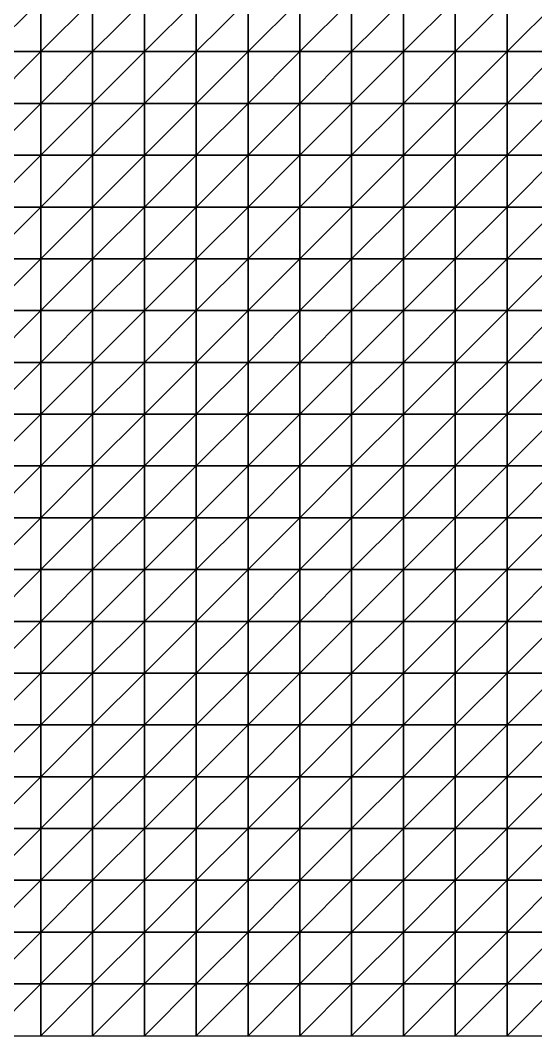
# Model space of a CAD drawing. Header units: metres. Extents: x 351000 to 353000, y 7455000 to 7457000.
# Drawn here: x 351490.1 to 351738.8, y 7455000 to 7455490.1 of the extents above; entities that cross this region are included whole.
import ezdxf

# ---------------------------------------------------------------- set-up
doc = ezdxf.new("R2010")
doc.units = ezdxf.units.M

msp = doc.modelspace()

# ---------------------------------------------------------------- linework, layer by layer
at = {"layer": 'BASE_OF_COVER_BOC'}
for points in [[(351475, 7455475, 1251.49), (351500, 7455475, 1255.2), (351500, 7455500, 1260.91)], [(351475, 7455475, 1251.49), (351500, 7455500, 1260.91), (351475, 7455500, 1259.18)], [(351500, 7455475, 1255.2), (351525, 7455475, 1257.36), (351525, 7455500, 1260.98)], [(351500, 7455475, 1255.2), (351525, 7455500, 1260.98), (351500, 7455500, 1260.91)], [(351525, 7455475, 1257.36), (351550, 7455475, 1258.1), (351550, 7455500, 1259.92)], [(351525, 7455475, 1257.36), (351550, 7455500, 1259.92), (351525, 7455500, 1260.98)], [(351550, 7455475, 1258.1), (351575, 7455475, 1257.88), (351575, 7455500, 1258.38)], [(351550, 7455475, 1258.1), (351575, 7455500, 1258.38), (351550, 7455500, 1259.92)], [(351575, 7455475, 1257.88), (351600, 7455475, 1257.24), (351600, 7455500, 1256.83)], [(351575, 7455475, 1257.88), (351600, 7455500, 1256.83), (351575, 7455500, 1258.38)], [(351600, 7455475, 1257.24), (351625, 7455475, 1256.58), (351625, 7455500, 1255.48)], [(351600, 7455475, 1257.24), (351625, 7455500, 1255.48), (351600, 7455500, 1256.83)], [(351625, 7455475, 1256.58), (351650, 7455475, 1256.03), (351650, 7455500, 1254.27)], [(351625, 7455475, 1256.58), (351650, 7455500, 1254.27), (351625, 7455500, 1255.48)], [(351650, 7455475, 1256.03), (351675, 7455475, 1255.5), (351675, 7455500, 1253.1)], [(351650, 7455475, 1256.03), (351675, 7455500, 1253.1), (351650, 7455500, 1254.27)], [(351675, 7455475, 1255.5), (351700, 7455475, 1254.88), (351700, 7455500, 1252.01)], [(351675, 7455475, 1255.5), (351700, 7455500, 1252.01), (351675, 7455500, 1253.1)], [(351700, 7455475, 1254.88), (351725, 7455475, 1254.28), (351725, 7455500, 1251.36)], [(351700, 7455475, 1254.88), (351725, 7455500, 1251.36), (351700, 7455500, 1252.01)], [(351725, 7455475, 1254.28), (351750, 7455475, 1254.09), (351750, 7455500, 1251.73)], [(351725, 7455475, 1254.28), (351750, 7455500, 1251.73), (351725, 7455500, 1251.36)], [(351475, 7455450, 1244.8), (351500, 7455450, 1250.42), (351500, 7455475, 1255.2)], [(351475, 7455450, 1244.8), (351500, 7455475, 1255.2), (351475, 7455475, 1251.49)], [(351500, 7455450, 1250.42), (351525, 7455450, 1254.8), (351525, 7455475, 1257.36)], [(351500, 7455450, 1250.42), (351525, 7455475, 1257.36), (351500, 7455475, 1255.2)], [(351525, 7455450, 1254.8), (351550, 7455450, 1257.55), (351550, 7455475, 1258.1)], [(351525, 7455450, 1254.8), (351550, 7455475, 1258.1), (351525, 7455475, 1257.36)], [(351550, 7455450, 1257.55), (351575, 7455450, 1258.79), (351575, 7455475, 1257.88)], [(351550, 7455450, 1257.55), (351575, 7455475, 1257.88), (351550, 7455475, 1258.1)], [(351575, 7455450, 1258.79), (351600, 7455450, 1258.95), (351600, 7455475, 1257.24)], [(351575, 7455450, 1258.79), (351600, 7455475, 1257.24), (351575, 7455475, 1257.88)], [(351600, 7455450, 1258.95), (351625, 7455450, 1258.57), (351625, 7455475, 1256.58)], [(351600, 7455450, 1258.95), (351625, 7455475, 1256.58), (351600, 7455475, 1257.24)], [(351625, 7455450, 1258.57), (351650, 7455450, 1258.07), (351650, 7455475, 1256.03)], [(351625, 7455450, 1258.57), (351650, 7455475, 1256.03), (351625, 7455475, 1256.58)], [(351650, 7455450, 1258.07), (351675, 7455450, 1257.6), (351675, 7455475, 1255.5)], [(351650, 7455450, 1258.07), (351675, 7455475, 1255.5), (351650, 7455475, 1256.03)], [(351675, 7455450, 1257.6), (351700, 7455450, 1257.13), (351700, 7455475, 1254.88)], [(351675, 7455450, 1257.6), (351700, 7455475, 1254.88), (351675, 7455475, 1255.5)], [(351700, 7455450, 1257.13), (351725, 7455450, 1256.64), (351725, 7455475, 1254.28)], [(351700, 7455450, 1257.13), (351725, 7455475, 1254.28), (351700, 7455475, 1254.88)], [(351725, 7455450, 1256.64), (351750, 7455450, 1256.28), (351750, 7455475, 1254.09)], [(351725, 7455450, 1256.64), (351750, 7455475, 1254.09), (351725, 7455475, 1254.28)], [(351475, 7455425, 1240.6), (351500, 7455425, 1247.32), (351500, 7455450, 1250.42)], [(351475, 7455425, 1240.6), (351500, 7455450, 1250.42), (351475, 7455450, 1244.8)], [(351500, 7455425, 1247.32), (351525, 7455425, 1253.25), (351525, 7455450, 1254.8)], [(351500, 7455425, 1247.32), (351525, 7455450, 1254.8), (351500, 7455450, 1250.42)], [(351525, 7455425, 1253.25), (351550, 7455425, 1257.62), (351550, 7455450, 1257.55)], [(351525, 7455425, 1253.25), (351550, 7455450, 1257.55), (351525, 7455450, 1254.8)], [(351550, 7455425, 1257.62), (351575, 7455425, 1260.11), (351575, 7455450, 1258.79)], [(351550, 7455425, 1257.62), (351575, 7455450, 1258.79), (351550, 7455450, 1257.55)], [(351575, 7455425, 1260.11), (351600, 7455425, 1260.92), (351600, 7455450, 1258.95)], [(351575, 7455425, 1260.11), (351600, 7455450, 1258.95), (351575, 7455450, 1258.79)], [(351600, 7455425, 1260.92), (351625, 7455425, 1260.6), (351625, 7455450, 1258.57)], [(351600, 7455425, 1260.92), (351625, 7455450, 1258.57), (351600, 7455450, 1258.95)], [(351625, 7455425, 1260.6), (351650, 7455425, 1259.79), (351650, 7455450, 1258.07)], [(351625, 7455425, 1260.6), (351650, 7455450, 1258.07), (351625, 7455450, 1258.57)], [(351650, 7455425, 1259.79), (351675, 7455425, 1258.99), (351675, 7455450, 1257.6)], [(351650, 7455425, 1259.79), (351675, 7455450, 1257.6), (351650, 7455450, 1258.07)], [(351675, 7455425, 1258.99), (351700, 7455425, 1258.4), (351700, 7455450, 1257.13)], [(351675, 7455425, 1258.99), (351700, 7455450, 1257.13), (351675, 7455450, 1257.6)], [(351700, 7455425, 1258.4), (351725, 7455425, 1258.05), (351725, 7455450, 1256.64)], [(351700, 7455425, 1258.4), (351725, 7455450, 1256.64), (351700, 7455450, 1257.13)], [(351725, 7455425, 1258.05), (351750, 7455425, 1257.9), (351750, 7455450, 1256.28)], [(351725, 7455425, 1258.05), (351750, 7455450, 1256.28), (351725, 7455450, 1256.64)], [(351475, 7455400, 1239.5), (351500, 7455400, 1246.1), (351500, 7455425, 1247.32)], [(351475, 7455400, 1239.5), (351500, 7455425, 1247.32), (351475, 7455425, 1240.6)], [(351500, 7455400, 1246.1), (351525, 7455400, 1252.4), (351525, 7455425, 1253.25)], [(351500, 7455400, 1246.1), (351525, 7455425, 1253.25), (351500, 7455425, 1247.32)], [(351525, 7455400, 1252.4), (351550, 7455400, 1257.53), (351550, 7455425, 1257.62)], [(351525, 7455400, 1252.4), (351550, 7455425, 1257.62), (351525, 7455425, 1253.25)], [(351550, 7455400, 1257.53), (351575, 7455400, 1260.86), (351575, 7455425, 1260.11)], [(351550, 7455400, 1257.53), (351575, 7455425, 1260.11), (351550, 7455425, 1257.62)], [(351575, 7455400, 1260.86), (351600, 7455400, 1262.27), (351600, 7455425, 1260.92)], [(351575, 7455400, 1260.86), (351600, 7455425, 1260.92), (351575, 7455425, 1260.11)], [(351600, 7455400, 1262.27), (351625, 7455400, 1262.13), (351625, 7455425, 1260.6)], [(351600, 7455400, 1262.27), (351625, 7455425, 1260.6), (351600, 7455425, 1260.92)], [(351625, 7455400, 1262.13), (351650, 7455400, 1261.13), (351650, 7455425, 1259.79)], [(351625, 7455400, 1262.13), (351650, 7455425, 1259.79), (351625, 7455425, 1260.6)], [(351650, 7455400, 1261.13), (351675, 7455400, 1259.99), (351675, 7455425, 1258.99)], [(351650, 7455400, 1261.13), (351675, 7455425, 1258.99), (351650, 7455425, 1259.79)], [(351675, 7455400, 1259.99), (351700, 7455400, 1259.22), (351700, 7455425, 1258.4)], [(351675, 7455400, 1259.99), (351700, 7455425, 1258.4), (351675, 7455425, 1258.99)], [(351700, 7455400, 1259.22), (351725, 7455400, 1258.99), (351725, 7455425, 1258.05)], [(351700, 7455400, 1259.22), (351725, 7455425, 1258.05), (351700, 7455425, 1258.4)], [(351725, 7455400, 1258.99), (351750, 7455400, 1259.25), (351750, 7455425, 1257.9)], [(351725, 7455400, 1258.99), (351750, 7455425, 1257.9), (351725, 7455425, 1258.05)], [(351475, 7455375, 1241.21), (351500, 7455375, 1246.52), (351500, 7455400, 1246.1)], [(351475, 7455375, 1241.21), (351500, 7455400, 1246.1), (351475, 7455400, 1239.5)], [(351500, 7455375, 1246.52), (351525, 7455375, 1251.99), (351525, 7455400, 1252.4)], [(351500, 7455375, 1246.52), (351525, 7455400, 1252.4), (351500, 7455400, 1246.1)], [(351525, 7455375, 1251.99), (351550, 7455375, 1256.92), (351550, 7455400, 1257.53)], [(351525, 7455375, 1251.99), (351550, 7455400, 1257.53), (351525, 7455400, 1252.4)], [(351550, 7455375, 1256.92), (351575, 7455375, 1260.61), (351575, 7455400, 1260.86)], [(351550, 7455375, 1256.92), (351575, 7455400, 1260.86), (351550, 7455400, 1257.53)], [(351575, 7455375, 1260.61), (351600, 7455375, 1262.65), (351600, 7455400, 1262.27)], [(351575, 7455375, 1260.61), (351600, 7455400, 1262.27), (351575, 7455400, 1260.86)], [(351600, 7455375, 1262.65), (351625, 7455375, 1263.08), (351625, 7455400, 1262.13)], [(351600, 7455375, 1262.65), (351625, 7455400, 1262.13), (351600, 7455400, 1262.27)], [(351625, 7455375, 1263.08), (351650, 7455375, 1262.39), (351650, 7455400, 1261.13)], [(351625, 7455375, 1263.08), (351650, 7455400, 1261.13), (351625, 7455400, 1262.13)], [(351650, 7455375, 1262.39), (351675, 7455375, 1261.31), (351675, 7455400, 1259.99)], [(351650, 7455375, 1262.39), (351675, 7455400, 1259.99), (351650, 7455400, 1261.13)], [(351675, 7455375, 1261.31), (351700, 7455375, 1260.51), (351700, 7455400, 1259.22)], [(351675, 7455375, 1261.31), (351700, 7455400, 1259.22), (351675, 7455400, 1259.99)], [(351700, 7455375, 1260.51), (351725, 7455375, 1260.39), (351725, 7455400, 1258.99)], [(351700, 7455375, 1260.51), (351725, 7455400, 1258.99), (351700, 7455400, 1259.22)], [(351725, 7455375, 1260.39), (351750, 7455375, 1260.96), (351750, 7455400, 1259.25)], [(351725, 7455375, 1260.39), (351750, 7455400, 1259.25), (351725, 7455400, 1258.99)], [(351475, 7455350, 1244.85), (351500, 7455350, 1248.23), (351500, 7455375, 1246.52)], [(351475, 7455350, 1244.85), (351500, 7455375, 1246.52), (351475, 7455375, 1241.21)], [(351500, 7455350, 1248.23), (351525, 7455350, 1252.06), (351525, 7455375, 1251.99)], [(351500, 7455350, 1248.23), (351525, 7455375, 1251.99), (351500, 7455375, 1246.52)], [(351525, 7455350, 1252.06), (351550, 7455350, 1256.03), (351550, 7455375, 1256.92)], [(351525, 7455350, 1252.06), (351550, 7455375, 1256.92), (351525, 7455375, 1251.99)], [(351550, 7455350, 1256.03), (351575, 7455350, 1259.63), (351575, 7455375, 1260.61)], [(351550, 7455350, 1256.03), (351575, 7455375, 1260.61), (351550, 7455375, 1256.92)], [(351575, 7455350, 1259.63), (351600, 7455350, 1262.29), (351600, 7455375, 1262.65)], [(351575, 7455350, 1259.63), (351600, 7455375, 1262.65), (351575, 7455375, 1260.61)], [(351600, 7455350, 1262.29), (351625, 7455350, 1263.71), (351625, 7455375, 1263.08)], [(351600, 7455350, 1262.29), (351625, 7455375, 1263.08), (351600, 7455375, 1262.65)], [(351625, 7455350, 1263.71), (351650, 7455350, 1263.97), (351650, 7455375, 1262.39)], [(351625, 7455350, 1263.71), (351650, 7455375, 1262.39), (351625, 7455375, 1263.08)], [(351650, 7455350, 1263.97), (351675, 7455350, 1263.52), (351675, 7455375, 1261.31)], [(351650, 7455350, 1263.97), (351675, 7455375, 1261.31), (351650, 7455375, 1262.39)], [(351675, 7455350, 1263.52), (351700, 7455350, 1262.99), (351700, 7455375, 1260.51)], [(351675, 7455350, 1263.52), (351700, 7455375, 1260.51), (351675, 7455375, 1261.31)], [(351700, 7455350, 1262.99), (351725, 7455350, 1262.89), (351725, 7455375, 1260.39)], [(351700, 7455350, 1262.99), (351725, 7455375, 1260.39), (351700, 7455375, 1260.51)], [(351725, 7455350, 1262.89), (351750, 7455350, 1263.46), (351750, 7455375, 1260.96)], [(351725, 7455350, 1262.89), (351750, 7455375, 1260.96), (351725, 7455375, 1260.39)], [(351475, 7455325, 1249.33), (351500, 7455325, 1250.85), (351500, 7455350, 1248.23)], [(351475, 7455325, 1249.33), (351500, 7455350, 1248.23), (351475, 7455350, 1244.85)], [(351500, 7455325, 1250.85), (351525, 7455325, 1252.84), (351525, 7455350, 1252.06)], [(351500, 7455325, 1250.85), (351525, 7455350, 1252.06), (351500, 7455350, 1248.23)], [(351525, 7455325, 1252.84), (351550, 7455325, 1255.5), (351550, 7455350, 1256.03)], [(351525, 7455325, 1252.84), (351550, 7455350, 1256.03), (351525, 7455350, 1252.06)], [(351550, 7455325, 1255.5), (351575, 7455325, 1258.64), (351575, 7455350, 1259.63)], [(351550, 7455325, 1255.5), (351575, 7455350, 1259.63), (351550, 7455350, 1256.03)], [(351575, 7455325, 1258.64), (351600, 7455325, 1261.77), (351600, 7455350, 1262.29)], [(351575, 7455325, 1258.64), (351600, 7455350, 1262.29), (351575, 7455350, 1259.63)], [(351600, 7455325, 1261.77), (351625, 7455325, 1264.31), (351625, 7455350, 1263.71)], [(351600, 7455325, 1261.77), (351625, 7455350, 1263.71), (351600, 7455350, 1262.29)], [(351625, 7455325, 1264.31), (351650, 7455325, 1265.9), (351650, 7455350, 1263.97)], [(351625, 7455325, 1264.31), (351650, 7455350, 1263.97), (351625, 7455350, 1263.71)], [(351650, 7455325, 1265.9), (351675, 7455325, 1266.54), (351675, 7455350, 1263.52)], [(351650, 7455325, 1265.9), (351675, 7455350, 1263.52), (351650, 7455350, 1263.97)], [(351675, 7455325, 1266.54), (351700, 7455325, 1266.57), (351700, 7455350, 1262.99)], [(351675, 7455325, 1266.54), (351700, 7455350, 1262.99), (351675, 7455350, 1263.52)], [(351700, 7455325, 1266.57), (351725, 7455325, 1266.49), (351725, 7455350, 1262.89)], [(351700, 7455325, 1266.57), (351725, 7455350, 1262.89), (351700, 7455350, 1262.99)], [(351725, 7455325, 1266.49), (351750, 7455325, 1266.67), (351750, 7455350, 1263.46)], [(351725, 7455325, 1266.49), (351750, 7455350, 1263.46), (351725, 7455350, 1262.89)], [(351475, 7455300, 1253.71), (351500, 7455300, 1253.99), (351500, 7455325, 1250.85)], [(351475, 7455300, 1253.71), (351500, 7455325, 1250.85), (351475, 7455325, 1249.33)], [(351500, 7455300, 1253.99), (351525, 7455300, 1254.54), (351525, 7455325, 1252.84)], [(351500, 7455300, 1253.99), (351525, 7455325, 1252.84), (351500, 7455325, 1250.85)], [(351525, 7455300, 1254.54), (351550, 7455300, 1255.93), (351550, 7455325, 1255.5)], [(351525, 7455300, 1254.54), (351550, 7455325, 1255.5), (351525, 7455325, 1252.84)], [(351550, 7455300, 1255.93), (351575, 7455300, 1258.35), (351575, 7455325, 1258.64)], [(351550, 7455300, 1255.93), (351575, 7455325, 1258.64), (351550, 7455325, 1255.5)], [(351575, 7455300, 1258.35), (351600, 7455300, 1261.54), (351600, 7455325, 1261.77)], [(351575, 7455300, 1258.35), (351600, 7455325, 1261.77), (351575, 7455325, 1258.64)], [(351600, 7455300, 1261.54), (351625, 7455300, 1264.9), (351625, 7455325, 1264.31)], [(351600, 7455300, 1261.54), (351625, 7455325, 1264.31), (351600, 7455325, 1261.77)], [(351625, 7455300, 1264.9), (351650, 7455300, 1267.74), (351650, 7455325, 1265.9)], [(351625, 7455300, 1264.9), (351650, 7455325, 1265.9), (351625, 7455325, 1264.31)], [(351650, 7455300, 1267.74), (351675, 7455300, 1269.6), (351675, 7455325, 1266.54)], [(351650, 7455300, 1267.74), (351675, 7455325, 1266.54), (351650, 7455325, 1265.9)], [(351675, 7455300, 1269.6), (351700, 7455300, 1270.39), (351700, 7455325, 1266.57)], [(351675, 7455300, 1269.6), (351700, 7455325, 1266.57), (351675, 7455325, 1266.54)], [(351700, 7455300, 1270.39), (351725, 7455300, 1270.4), (351725, 7455325, 1266.49)], [(351700, 7455300, 1270.39), (351725, 7455325, 1266.49), (351700, 7455325, 1266.57)], [(351725, 7455300, 1270.4), (351750, 7455300, 1270.02), (351750, 7455325, 1266.67)], [(351725, 7455300, 1270.4), (351750, 7455325, 1266.67), (351725, 7455325, 1266.49)], [(351475, 7455275, 1257.28), (351500, 7455275, 1257.16), (351500, 7455300, 1253.99)], [(351475, 7455275, 1257.28), (351500, 7455300, 1253.99), (351475, 7455300, 1253.71)], [(351500, 7455275, 1257.16), (351525, 7455275, 1256.97), (351525, 7455300, 1254.54)], [(351500, 7455275, 1257.16), (351525, 7455300, 1254.54), (351500, 7455300, 1253.99)], [(351525, 7455275, 1256.97), (351550, 7455275, 1257.4), (351550, 7455300, 1255.93)], [(351525, 7455275, 1256.97), (351550, 7455300, 1255.93), (351525, 7455300, 1254.54)], [(351550, 7455275, 1257.4), (351575, 7455275, 1258.94), (351575, 7455300, 1258.35)], [(351550, 7455275, 1257.4), (351575, 7455300, 1258.35), (351550, 7455300, 1255.93)], [(351575, 7455275, 1258.94), (351600, 7455275, 1261.69), (351600, 7455300, 1261.54)], [(351575, 7455275, 1258.94), (351600, 7455300, 1261.54), (351575, 7455300, 1258.35)], [(351600, 7455275, 1261.69), (351625, 7455275, 1265.2), (351625, 7455300, 1264.9)], [(351600, 7455275, 1261.69), (351625, 7455300, 1264.9), (351600, 7455300, 1261.54)], [(351625, 7455275, 1265.2), (351650, 7455275, 1268.76), (351650, 7455300, 1267.74)], [(351625, 7455275, 1265.2), (351650, 7455300, 1267.74), (351625, 7455300, 1264.9)], [(351650, 7455275, 1268.76), (351675, 7455275, 1271.59), (351675, 7455300, 1269.6)], [(351650, 7455275, 1268.76), (351675, 7455300, 1269.6), (351650, 7455300, 1267.74)], [(351675, 7455275, 1271.59), (351700, 7455275, 1273.2), (351700, 7455300, 1270.39)], [(351675, 7455275, 1271.59), (351700, 7455300, 1270.39), (351675, 7455300, 1269.6)], [(351700, 7455275, 1273.2), (351725, 7455275, 1273.49), (351725, 7455300, 1270.4)], [(351700, 7455275, 1273.2), (351725, 7455300, 1270.4), (351700, 7455300, 1270.39)], [(351725, 7455275, 1273.49), (351750, 7455275, 1272.95), (351750, 7455300, 1270.02)], [(351725, 7455275, 1273.49), (351750, 7455300, 1270.02), (351725, 7455300, 1270.4)], [(351475, 7455250, 1259.6), (351500, 7455250, 1259.74), (351500, 7455275, 1257.16)], [(351475, 7455250, 1259.6), (351500, 7455275, 1257.16), (351475, 7455275, 1257.28)], [(351500, 7455250, 1259.74), (351525, 7455250, 1259.48), (351525, 7455275, 1256.97)], [(351500, 7455250, 1259.74), (351525, 7455275, 1256.97), (351500, 7455275, 1257.16)], [(351525, 7455250, 1259.48), (351550, 7455250, 1259.39), (351550, 7455275, 1257.4)], [(351525, 7455250, 1259.48), (351550, 7455275, 1257.4), (351525, 7455275, 1256.97)], [(351550, 7455250, 1259.39), (351575, 7455250, 1260.09), (351575, 7455275, 1258.94)], [(351550, 7455250, 1259.39), (351575, 7455275, 1258.94), (351550, 7455275, 1257.4)], [(351575, 7455250, 1260.09), (351600, 7455250, 1261.94), (351600, 7455275, 1261.69)], [(351575, 7455250, 1260.09), (351600, 7455275, 1261.69), (351575, 7455275, 1258.94)], [(351600, 7455250, 1261.94), (351625, 7455250, 1264.88), (351625, 7455275, 1265.2)], [(351600, 7455250, 1261.94), (351625, 7455275, 1265.2), (351600, 7455275, 1261.69)], [(351625, 7455250, 1264.88), (351650, 7455250, 1268.39), (351650, 7455275, 1268.76)], [(351625, 7455250, 1264.88), (351650, 7455275, 1268.76), (351625, 7455275, 1265.2)], [(351650, 7455250, 1268.39), (351675, 7455250, 1271.69), (351675, 7455275, 1271.59)], [(351650, 7455250, 1268.39), (351675, 7455275, 1271.59), (351650, 7455275, 1268.76)], [(351675, 7455250, 1271.69), (351700, 7455250, 1273.98), (351700, 7455275, 1273.2)], [(351675, 7455250, 1271.69), (351700, 7455275, 1273.2), (351675, 7455275, 1271.59)], [(351700, 7455250, 1273.98), (351725, 7455250, 1275.03), (351725, 7455275, 1273.49)], [(351700, 7455250, 1273.98), (351725, 7455275, 1273.49), (351700, 7455275, 1273.2)], [(351725, 7455250, 1275.03), (351750, 7455250, 1274.97), (351750, 7455275, 1272.95)], [(351725, 7455250, 1275.03), (351750, 7455275, 1272.95), (351725, 7455275, 1273.49)], [(351475, 7455225, 1259.91), (351500, 7455225, 1259.66), (351500, 7455250, 1259.74)], [(351475, 7455225, 1259.91), (351500, 7455250, 1259.74), (351475, 7455250, 1259.6)], [(351500, 7455225, 1259.66), (351525, 7455225, 1259.74), (351525, 7455250, 1259.48)], [(351500, 7455225, 1259.66), (351525, 7455250, 1259.48), (351500, 7455250, 1259.74)], [(351525, 7455225, 1259.74), (351550, 7455225, 1260.27), (351550, 7455250, 1259.39)], [(351525, 7455225, 1259.74), (351550, 7455250, 1259.39), (351525, 7455250, 1259.48)], [(351550, 7455225, 1260.27), (351575, 7455225, 1261.11), (351575, 7455250, 1260.09)], [(351550, 7455225, 1260.27), (351575, 7455250, 1260.09), (351550, 7455250, 1259.39)], [(351575, 7455225, 1261.11), (351600, 7455225, 1261.93), (351600, 7455250, 1261.94)], [(351575, 7455225, 1261.11), (351600, 7455250, 1261.94), (351575, 7455250, 1260.09)], [(351600, 7455225, 1261.93), (351625, 7455225, 1263.81), (351625, 7455250, 1264.88)], [(351600, 7455225, 1261.93), (351625, 7455250, 1264.88), (351600, 7455250, 1261.94)], [(351625, 7455225, 1263.81), (351650, 7455225, 1266.62), (351650, 7455250, 1268.39)], [(351625, 7455225, 1263.81), (351650, 7455250, 1268.39), (351625, 7455250, 1264.88)], [(351650, 7455225, 1266.62), (351675, 7455225, 1269.77), (351675, 7455250, 1271.69)], [(351650, 7455225, 1266.62), (351675, 7455250, 1271.69), (351650, 7455250, 1268.39)], [(351675, 7455225, 1269.77), (351700, 7455225, 1272.69), (351700, 7455250, 1273.98)], [(351675, 7455225, 1269.77), (351700, 7455250, 1273.98), (351675, 7455250, 1271.69)], [(351700, 7455225, 1272.69), (351725, 7455225, 1274.81), (351725, 7455250, 1275.03)], [(351700, 7455225, 1272.69), (351725, 7455250, 1275.03), (351700, 7455250, 1273.98)], [(351725, 7455225, 1274.81), (351750, 7455225, 1275.95), (351750, 7455250, 1274.97)], [(351725, 7455225, 1274.81), (351750, 7455250, 1274.97), (351725, 7455250, 1275.03)], [(351475, 7455200, 1259.22), (351500, 7455200, 1258.44), (351500, 7455225, 1259.66)], [(351475, 7455200, 1259.22), (351500, 7455225, 1259.66), (351475, 7455225, 1259.91)], [(351500, 7455200, 1258.44), (351525, 7455200, 1257.96), (351525, 7455225, 1259.74)], [(351500, 7455200, 1258.44), (351525, 7455225, 1259.74), (351500, 7455225, 1259.66)], [(351525, 7455200, 1257.96), (351550, 7455200, 1258.01), (351550, 7455225, 1260.27)], [(351525, 7455200, 1257.96), (351550, 7455225, 1260.27), (351525, 7455225, 1259.74)], [(351550, 7455200, 1258.01), (351575, 7455200, 1258.73), (351575, 7455225, 1261.11)], [(351550, 7455200, 1258.01), (351575, 7455225, 1261.11), (351550, 7455225, 1260.27)], [(351575, 7455200, 1258.73), (351600, 7455200, 1260.2), (351600, 7455225, 1261.93)], [(351575, 7455200, 1258.73), (351600, 7455225, 1261.93), (351575, 7455225, 1261.11)], [(351600, 7455200, 1260.2), (351625, 7455200, 1262.32), (351625, 7455225, 1263.81)], [(351600, 7455200, 1260.2), (351625, 7455225, 1263.81), (351600, 7455225, 1261.93)], [(351625, 7455200, 1262.32), (351650, 7455200, 1264.04), (351650, 7455225, 1266.62)], [(351625, 7455200, 1262.32), (351650, 7455225, 1266.62), (351625, 7455225, 1263.81)], [(351650, 7455200, 1264.04), (351675, 7455200, 1266.76), (351675, 7455225, 1269.77)], [(351650, 7455200, 1264.04), (351675, 7455225, 1269.77), (351650, 7455225, 1266.62)], [(351675, 7455200, 1266.76), (351700, 7455200, 1270.03), (351700, 7455225, 1272.69)], [(351675, 7455200, 1266.76), (351700, 7455225, 1272.69), (351675, 7455225, 1269.77)], [(351700, 7455200, 1270.03), (351725, 7455200, 1273.27), (351725, 7455225, 1274.81)], [(351700, 7455200, 1270.03), (351725, 7455225, 1274.81), (351700, 7455225, 1272.69)], [(351725, 7455200, 1273.27), (351750, 7455200, 1276), (351750, 7455225, 1275.95)], [(351725, 7455200, 1273.27), (351750, 7455225, 1275.95), (351725, 7455225, 1274.81)], [(351475, 7455175, 1258.33), (351500, 7455175, 1257.47), (351500, 7455200, 1258.44)], [(351475, 7455175, 1258.33), (351500, 7455200, 1258.44), (351475, 7455200, 1259.22)], [(351500, 7455175, 1257.47), (351525, 7455175, 1256.86), (351525, 7455200, 1257.96)], [(351500, 7455175, 1257.47), (351525, 7455200, 1257.96), (351500, 7455200, 1258.44)], [(351525, 7455175, 1256.86), (351550, 7455175, 1256.72), (351550, 7455200, 1258.01)], [(351525, 7455175, 1256.86), (351550, 7455200, 1258.01), (351525, 7455200, 1257.96)], [(351550, 7455175, 1256.72), (351575, 7455175, 1257.26), (351575, 7455200, 1258.73)], [(351550, 7455175, 1256.72), (351575, 7455200, 1258.73), (351550, 7455200, 1258.01)], [(351575, 7455175, 1257.26), (351600, 7455175, 1258.6), (351600, 7455200, 1260.2)], [(351575, 7455175, 1257.26), (351600, 7455200, 1260.2), (351575, 7455200, 1258.73)], [(351600, 7455175, 1258.6), (351625, 7455175, 1260.77), (351625, 7455200, 1262.32)], [(351600, 7455175, 1258.6), (351625, 7455200, 1262.32), (351600, 7455200, 1260.2)], [(351625, 7455175, 1260.77), (351650, 7455175, 1261.87), (351650, 7455200, 1264.04)], [(351625, 7455175, 1260.77), (351650, 7455200, 1264.04), (351625, 7455200, 1262.32)], [(351650, 7455175, 1261.87), (351675, 7455175, 1263.93), (351675, 7455200, 1266.76)], [(351650, 7455175, 1261.87), (351675, 7455200, 1266.76), (351650, 7455200, 1264.04)], [(351675, 7455175, 1263.93), (351700, 7455175, 1267.17), (351700, 7455200, 1270.03)], [(351675, 7455175, 1263.93), (351700, 7455200, 1270.03), (351675, 7455200, 1266.76)], [(351700, 7455175, 1267.17), (351725, 7455175, 1271.15), (351725, 7455200, 1273.27)], [(351700, 7455175, 1267.17), (351725, 7455200, 1273.27), (351700, 7455200, 1270.03)], [(351725, 7455175, 1271.15), (351750, 7455175, 1275.28), (351750, 7455200, 1276)], [(351725, 7455175, 1271.15), (351750, 7455200, 1276), (351725, 7455200, 1273.27)], [(351475, 7455150, 1256.65), (351500, 7455150, 1257.25), (351500, 7455175, 1257.47)], [(351475, 7455150, 1256.65), (351500, 7455175, 1257.47), (351475, 7455175, 1258.33)], [(351500, 7455150, 1257.25), (351525, 7455150, 1256.86), (351525, 7455175, 1256.86)], [(351500, 7455150, 1257.25), (351525, 7455175, 1256.86), (351500, 7455175, 1257.47)], [(351525, 7455150, 1256.86), (351550, 7455150, 1256.8), (351550, 7455175, 1256.72)], [(351525, 7455150, 1256.86), (351550, 7455175, 1256.72), (351525, 7455175, 1256.86)], [(351550, 7455150, 1256.8), (351575, 7455150, 1257.28), (351575, 7455175, 1257.26)], [(351550, 7455150, 1256.8), (351575, 7455175, 1257.26), (351550, 7455175, 1256.72)], [(351575, 7455150, 1257.28), (351600, 7455150, 1258.44), (351600, 7455175, 1258.6)], [(351575, 7455150, 1257.28), (351600, 7455175, 1258.6), (351575, 7455175, 1257.26)], [(351600, 7455150, 1258.44), (351625, 7455150, 1260.38), (351625, 7455175, 1260.77)], [(351600, 7455150, 1258.44), (351625, 7455175, 1260.77), (351600, 7455175, 1258.6)], [(351625, 7455150, 1260.38), (351650, 7455150, 1261.01), (351650, 7455175, 1261.87)], [(351625, 7455150, 1260.38), (351650, 7455175, 1261.87), (351625, 7455175, 1260.77)], [(351650, 7455150, 1261.01), (351675, 7455150, 1262.37), (351675, 7455175, 1263.93)], [(351650, 7455150, 1261.01), (351675, 7455175, 1263.93), (351650, 7455175, 1261.87)], [(351675, 7455150, 1262.37), (351700, 7455150, 1265.08), (351700, 7455175, 1267.17)], [(351675, 7455150, 1262.37), (351700, 7455175, 1267.17), (351675, 7455175, 1263.93)], [(351700, 7455150, 1265.08), (351725, 7455150, 1269.04), (351725, 7455175, 1271.15)], [(351700, 7455150, 1265.08), (351725, 7455175, 1271.15), (351700, 7455175, 1267.17)], [(351725, 7455150, 1269.04), (351750, 7455150, 1273.8), (351750, 7455175, 1275.28)], [(351725, 7455150, 1269.04), (351750, 7455175, 1275.28), (351725, 7455175, 1271.15)], [(351475, 7455125, 1255.57), (351500, 7455125, 1256.74), (351500, 7455150, 1257.25)], [(351475, 7455125, 1255.57), (351500, 7455150, 1257.25), (351475, 7455150, 1256.65)], [(351500, 7455125, 1256.74), (351525, 7455125, 1258.1), (351525, 7455150, 1256.86)], [(351500, 7455125, 1256.74), (351525, 7455150, 1256.86), (351500, 7455150, 1257.25)], [(351525, 7455125, 1258.1), (351550, 7455125, 1258.28), (351550, 7455150, 1256.8)], [(351525, 7455125, 1258.1), (351550, 7455150, 1256.8), (351525, 7455150, 1256.86)], [(351550, 7455125, 1258.28), (351575, 7455125, 1258.71), (351575, 7455150, 1257.28)], [(351550, 7455125, 1258.28), (351575, 7455150, 1257.28), (351550, 7455150, 1256.8)], [(351575, 7455125, 1258.71), (351600, 7455125, 1259.6), (351600, 7455150, 1258.44)], [(351575, 7455125, 1258.71), (351600, 7455150, 1258.44), (351575, 7455150, 1257.28)], [(351600, 7455125, 1259.6), (351625, 7455125, 1261.08), (351625, 7455150, 1260.38)], [(351600, 7455125, 1259.6), (351625, 7455150, 1260.38), (351600, 7455150, 1258.44)], [(351625, 7455125, 1261.08), (351650, 7455125, 1261.73), (351650, 7455150, 1261.01)], [(351625, 7455125, 1261.08), (351650, 7455150, 1261.01), (351625, 7455150, 1260.38)], [(351650, 7455125, 1261.73), (351675, 7455125, 1262.39), (351675, 7455150, 1262.37)], [(351650, 7455125, 1261.73), (351675, 7455150, 1262.37), (351650, 7455150, 1261.01)], [(351675, 7455125, 1262.39), (351700, 7455125, 1264.1), (351700, 7455150, 1265.08)], [(351675, 7455125, 1262.39), (351700, 7455150, 1265.08), (351675, 7455150, 1262.37)], [(351700, 7455125, 1264.1), (351725, 7455125, 1267.14), (351725, 7455150, 1269.04)], [(351700, 7455125, 1264.1), (351725, 7455150, 1269.04), (351700, 7455150, 1265.08)], [(351725, 7455125, 1267.14), (351750, 7455125, 1271.38), (351750, 7455150, 1273.8)], [(351725, 7455125, 1267.14), (351750, 7455150, 1273.8), (351725, 7455150, 1269.04)], [(351475, 7455100, 1255.74), (351500, 7455100, 1257.21), (351500, 7455125, 1256.74)], [(351475, 7455100, 1255.74), (351500, 7455125, 1256.74), (351475, 7455125, 1255.57)], [(351500, 7455100, 1257.21), (351525, 7455100, 1258.61), (351525, 7455125, 1258.1)], [(351500, 7455100, 1257.21), (351525, 7455125, 1258.1), (351500, 7455125, 1256.74)], [(351525, 7455100, 1258.61), (351550, 7455100, 1260.06), (351550, 7455125, 1258.28)], [(351525, 7455100, 1258.61), (351550, 7455125, 1258.28), (351525, 7455125, 1258.1)], [(351550, 7455100, 1260.06), (351575, 7455100, 1261.16), (351575, 7455125, 1258.71)], [(351550, 7455100, 1260.06), (351575, 7455125, 1258.71), (351550, 7455125, 1258.28)], [(351575, 7455100, 1261.16), (351600, 7455100, 1261.63), (351600, 7455125, 1259.6)], [(351575, 7455100, 1261.16), (351600, 7455125, 1259.6), (351575, 7455125, 1258.71)], [(351600, 7455100, 1261.63), (351625, 7455100, 1262.41), (351625, 7455125, 1261.08)], [(351600, 7455100, 1261.63), (351625, 7455125, 1261.08), (351600, 7455125, 1259.6)], [(351625, 7455100, 1262.41), (351650, 7455100, 1263.46), (351650, 7455125, 1261.73)], [(351625, 7455100, 1262.41), (351650, 7455125, 1261.73), (351625, 7455125, 1261.08)], [(351650, 7455100, 1263.46), (351675, 7455100, 1263.42), (351675, 7455125, 1262.39)], [(351650, 7455100, 1263.46), (351675, 7455125, 1262.39), (351650, 7455125, 1261.73)], [(351675, 7455100, 1263.42), (351700, 7455100, 1263.81), (351700, 7455125, 1264.1)], [(351675, 7455100, 1263.42), (351700, 7455125, 1264.1), (351675, 7455125, 1262.39)], [(351700, 7455100, 1263.81), (351725, 7455100, 1265.21), (351725, 7455125, 1267.14)], [(351700, 7455100, 1263.81), (351725, 7455125, 1267.14), (351700, 7455125, 1264.1)], [(351725, 7455100, 1265.21), (351750, 7455100, 1267.88), (351750, 7455125, 1271.38)], [(351725, 7455100, 1265.21), (351750, 7455125, 1271.38), (351725, 7455125, 1267.14)], [(351475, 7455075, 1257.11), (351500, 7455075, 1259.2), (351500, 7455100, 1257.21)], [(351475, 7455075, 1257.11), (351500, 7455100, 1257.21), (351475, 7455100, 1255.74)], [(351500, 7455075, 1259.2), (351525, 7455075, 1260.64), (351525, 7455100, 1258.61)], [(351500, 7455075, 1259.2), (351525, 7455100, 1258.61), (351500, 7455100, 1257.21)], [(351525, 7455075, 1260.64), (351550, 7455075, 1261.97), (351550, 7455100, 1260.06)], [(351525, 7455075, 1260.64), (351550, 7455100, 1260.06), (351525, 7455100, 1258.61)], [(351550, 7455075, 1261.97), (351575, 7455075, 1263.31), (351575, 7455100, 1261.16)], [(351550, 7455075, 1261.97), (351575, 7455100, 1261.16), (351550, 7455100, 1260.06)], [(351575, 7455075, 1263.31), (351600, 7455075, 1263.91), (351600, 7455100, 1261.63)], [(351575, 7455075, 1263.31), (351600, 7455100, 1261.63), (351575, 7455100, 1261.16)], [(351600, 7455075, 1263.91), (351625, 7455075, 1263.82), (351625, 7455100, 1262.41)], [(351600, 7455075, 1263.91), (351625, 7455100, 1262.41), (351600, 7455100, 1261.63)], [(351625, 7455075, 1263.82), (351650, 7455075, 1263.96), (351650, 7455100, 1263.46)], [(351625, 7455075, 1263.82), (351650, 7455100, 1263.46), (351625, 7455100, 1262.41)], [(351650, 7455075, 1263.96), (351675, 7455075, 1264.32), (351675, 7455100, 1263.42)], [(351650, 7455075, 1263.96), (351675, 7455100, 1263.42), (351650, 7455100, 1263.46)], [(351675, 7455075, 1264.32), (351700, 7455075, 1263.35), (351700, 7455100, 1263.81)], [(351675, 7455075, 1264.32), (351700, 7455100, 1263.81), (351675, 7455100, 1263.42)], [(351700, 7455075, 1263.35), (351725, 7455075, 1262.82), (351725, 7455100, 1265.21)], [(351700, 7455075, 1263.35), (351725, 7455100, 1265.21), (351700, 7455100, 1263.81)], [(351725, 7455075, 1262.82), (351750, 7455075, 1263.38), (351750, 7455100, 1267.88)], [(351725, 7455075, 1262.82), (351750, 7455100, 1267.88), (351725, 7455100, 1265.21)], [(351475, 7455050, 1258.9), (351500, 7455050, 1261.75), (351500, 7455075, 1259.2)], [(351475, 7455050, 1258.9), (351500, 7455075, 1259.2), (351475, 7455075, 1257.11)], [(351500, 7455050, 1261.75), (351525, 7455050, 1263.48), (351525, 7455075, 1260.64)], [(351500, 7455050, 1261.75), (351525, 7455075, 1260.64), (351500, 7455075, 1259.2)], [(351525, 7455050, 1263.48), (351550, 7455050, 1264.55), (351550, 7455075, 1261.97)], [(351525, 7455050, 1263.48), (351550, 7455075, 1261.97), (351525, 7455075, 1260.64)], [(351550, 7455050, 1264.55), (351575, 7455050, 1265.33), (351575, 7455075, 1263.31)], [(351550, 7455050, 1264.55), (351575, 7455075, 1263.31), (351550, 7455075, 1261.97)], [(351575, 7455050, 1265.33), (351600, 7455050, 1265.79), (351600, 7455075, 1263.91)], [(351575, 7455050, 1265.33), (351600, 7455075, 1263.91), (351575, 7455075, 1263.31)], [(351600, 7455050, 1265.79), (351625, 7455050, 1264.82), (351625, 7455075, 1263.82)], [(351600, 7455050, 1265.79), (351625, 7455075, 1263.82), (351600, 7455075, 1263.91)], [(351625, 7455050, 1264.82), (351650, 7455050, 1263.84), (351650, 7455075, 1263.96)], [(351625, 7455050, 1264.82), (351650, 7455075, 1263.96), (351625, 7455075, 1263.82)], [(351650, 7455050, 1263.84), (351675, 7455050, 1263.12), (351675, 7455075, 1264.32)], [(351650, 7455050, 1263.84), (351675, 7455075, 1264.32), (351650, 7455075, 1263.96)], [(351675, 7455050, 1263.12), (351700, 7455050, 1261.92), (351700, 7455075, 1263.35)], [(351675, 7455050, 1263.12), (351700, 7455075, 1263.35), (351675, 7455075, 1264.32)], [(351700, 7455050, 1261.92), (351725, 7455050, 1259.73), (351725, 7455075, 1262.82)], [(351700, 7455050, 1261.92), (351725, 7455075, 1262.82), (351700, 7455075, 1263.35)], [(351725, 7455050, 1259.73), (351750, 7455050, 1258.29), (351750, 7455075, 1263.38)], [(351725, 7455050, 1259.73), (351750, 7455075, 1263.38), (351725, 7455075, 1262.82)], [(351475, 7455025, 1259.82), (351500, 7455025, 1263.56), (351500, 7455050, 1261.75)], [(351475, 7455025, 1259.82), (351500, 7455050, 1261.75), (351475, 7455050, 1258.9)], [(351500, 7455025, 1263.56), (351525, 7455025, 1265.72), (351525, 7455050, 1263.48)], [(351500, 7455025, 1263.56), (351525, 7455050, 1263.48), (351500, 7455050, 1261.75)], [(351525, 7455025, 1265.72), (351550, 7455025, 1266.64), (351550, 7455050, 1264.55)], [(351525, 7455025, 1265.72), (351550, 7455050, 1264.55), (351525, 7455050, 1263.48)], [(351550, 7455025, 1266.64), (351575, 7455025, 1266.74), (351575, 7455050, 1265.33)], [(351550, 7455025, 1266.64), (351575, 7455050, 1265.33), (351550, 7455050, 1264.55)], [(351575, 7455025, 1266.74), (351600, 7455025, 1266.37), (351600, 7455050, 1265.79)], [(351575, 7455025, 1266.74), (351600, 7455050, 1265.79), (351575, 7455050, 1265.33)], [(351600, 7455025, 1266.37), (351625, 7455025, 1265.06), (351625, 7455050, 1264.82)], [(351600, 7455025, 1266.37), (351625, 7455050, 1264.82), (351600, 7455050, 1265.79)], [(351625, 7455025, 1265.06), (351650, 7455025, 1263.13), (351650, 7455050, 1263.84)], [(351625, 7455025, 1265.06), (351650, 7455050, 1263.84), (351625, 7455050, 1264.82)], [(351650, 7455025, 1263.13), (351675, 7455025, 1261.34), (351675, 7455050, 1263.12)], [(351650, 7455025, 1263.13), (351675, 7455050, 1263.12), (351650, 7455050, 1263.84)], [(351675, 7455025, 1261.34), (351700, 7455025, 1259.22), (351700, 7455050, 1261.92)], [(351675, 7455025, 1261.34), (351700, 7455050, 1261.92), (351675, 7455050, 1263.12)], [(351700, 7455025, 1259.22), (351725, 7455025, 1256.01), (351725, 7455050, 1259.73)], [(351700, 7455025, 1259.22), (351725, 7455050, 1259.73), (351700, 7455050, 1261.92)], [(351725, 7455025, 1256.01), (351750, 7455025, 1253.24), (351750, 7455050, 1258.29)], [(351725, 7455025, 1256.01), (351750, 7455050, 1258.29), (351725, 7455050, 1259.73)], [(351475, 7455000, 1258.87), (351500, 7455000, 1263.27), (351500, 7455025, 1263.56)], [(351475, 7455000, 1258.87), (351500, 7455025, 1263.56), (351475, 7455025, 1259.82)], [(351500, 7455000, 1263.27), (351525, 7455000, 1266.05), (351525, 7455025, 1265.72)], [(351500, 7455000, 1263.27), (351525, 7455025, 1265.72), (351500, 7455025, 1263.56)], [(351525, 7455000, 1266.05), (351550, 7455000, 1267.15), (351550, 7455025, 1266.64)], [(351525, 7455000, 1266.05), (351550, 7455025, 1266.64), (351525, 7455025, 1265.72)], [(351550, 7455000, 1267.15), (351575, 7455000, 1266.88), (351575, 7455025, 1266.74)], [(351550, 7455000, 1267.15), (351575, 7455025, 1266.74), (351550, 7455025, 1266.64)], [(351575, 7455000, 1266.88), (351600, 7455000, 1265.67), (351600, 7455025, 1266.37)], [(351575, 7455000, 1266.88), (351600, 7455025, 1266.37), (351575, 7455025, 1266.74)], [(351600, 7455000, 1265.67), (351625, 7455000, 1263.87), (351625, 7455025, 1265.06)], [(351600, 7455000, 1265.67), (351625, 7455025, 1265.06), (351600, 7455025, 1266.37)], [(351625, 7455000, 1263.87), (351650, 7455000, 1261.59), (351650, 7455025, 1263.13)], [(351625, 7455000, 1263.87), (351650, 7455025, 1263.13), (351625, 7455025, 1265.06)], [(351650, 7455000, 1261.59), (351675, 7455000, 1258.82), (351675, 7455025, 1261.34)], [(351650, 7455000, 1261.59), (351675, 7455025, 1261.34), (351650, 7455025, 1263.13)], [(351675, 7455000, 1258.82), (351700, 7455000, 1255.55), (351700, 7455025, 1259.22)], [(351675, 7455000, 1258.82), (351700, 7455025, 1259.22), (351675, 7455025, 1261.34)], [(351700, 7455000, 1255.55), (351725, 7455000, 1251.99), (351725, 7455025, 1256.01)], [(351700, 7455000, 1255.55), (351725, 7455025, 1256.01), (351700, 7455025, 1259.22)], [(351725, 7455000, 1251.99), (351750, 7455000, 1248.72), (351750, 7455025, 1253.24)], [(351725, 7455000, 1251.99), (351750, 7455025, 1253.24), (351725, 7455025, 1256.01)]]:
    msp.add_3dface(points, dxfattribs=at)

doc.saveas('drawing.dxf')
